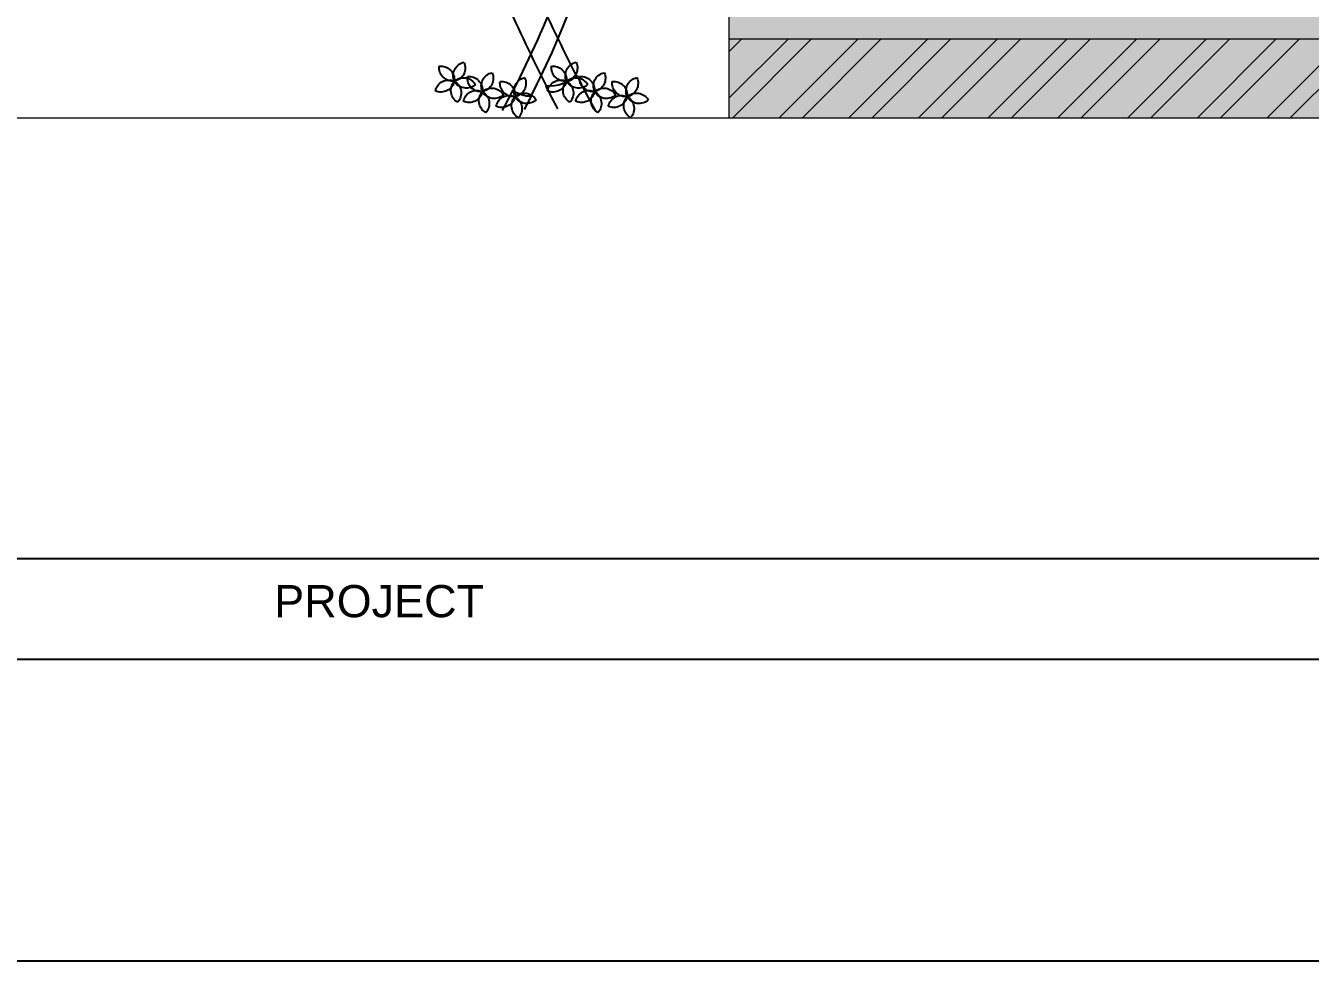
# Model space of a CAD drawing. Header units: inches. Extents: x 17 to 458, y 103 to 566.
# Drawn here: x 378.35 to 398.91, y 217.43 to 232.41 of the extents above; entities that cross this region are included whole.
import ezdxf

# ---------------------------------------------------------------- set-up
doc = ezdxf.new("R2010")
doc.units = ezdxf.units.IN
doc.header["$MEASUREMENT"] = 0
for name, color, linetype in [('PLANT', 100, 'Continuous'), ('TILE', 12, 'Continuous'), ('TREE', 94, 'Continuous')]:
    doc.layers.add(name, color=color, linetype=linetype)
doc.styles.get("Standard").update_dxf_attribs({"font": 'arial.ttf'})

# ---------------------------------------------------------------- blocks, each defined once
blk = doc.blocks.new('PLANT7')
at = {"linetype": 'ByBlock'}
for centre, start, end in [((1.101, -0.245), 155.6352, 258.3304), ((0.886, -0.355), 335.6352, 78.3304), ((1.496, -0.099), 155.6352, 258.3304), ((1.282, -0.208), 335.6352, 78.3304), ((1.649, -0.266), 83.6352, 186.3304), ((1.479, -0.096), 263.6352, 6.3304), ((0.641, -0.316), 155.6352, 258.3304), ((0.427, -0.425), 335.6352, 78.3304), ((0.793, -0.483), 83.6352, 186.3304), ((0.623, -0.313), 263.6352, 6.3304), ((1.253, -0.413), 83.6352, 186.3304), ((1.083, -0.243), 263.6352, 6.3304), ((1.328, -0.429), 47.6352, 150.3304), ((1.29, -0.192), 227.6352, 330.3304), ((1.553, -0.454), 119.6352, 222.3304), ((1.315, -0.417), 299.6352, 42.3304), ((1.537, -0.462), 11.6352, 114.3304), ((1.646, -0.248), 191.6352, 294.3304), ((0.472, -0.646), 47.6352, 150.3304), ((0.435, -0.409), 227.6352, 330.3304), ((0.697, -0.671), 119.6352, 222.3304), ((0.46, -0.634), 299.6352, 42.3304), ((0.681, -0.679), 11.6352, 114.3304), ((0.791, -0.465), 191.6352, 294.3304), ((0.932, -0.576), 47.6352, 150.3304), ((0.895, -0.339), 227.6352, 330.3304), ((1.157, -0.601), 119.6352, 222.3304), ((0.919, -0.563), 299.6352, 42.3304), ((1.141, -0.609), 11.6352, 114.3304), ((1.25, -0.395), 191.6352, 294.3304)]:
    blk.add_arc(centre, 0.192, start, end, dxfattribs=at)
blk = doc.blocks.new('A$C6227582D')
at = {"layer": 'TREE'}
for centre, radius, start, end in [((-12.2688, 7.4363), 15.7595, 333.14602, 338.42306), ((-7.8044, 5.306), 11.0516, 332.70787, 340.16714), ((10.5249, 4.3869), 9.2494, 201.57694, 206.85398), ((7.9047, 3.1366), 6.4862, 199.83286, 207.29213), ((-12.2425, 7.4746), 15.7483, 331.88929, 332.98285), ((2.0097, 0.5801), 0.3416, 229.36424, 272.19107), ((-7.8048, 5.2693), 11.0403, 331.88929, 332.8926), ((2.1448, 0.3629), 0.2005, 267.80893, 310.63576), ((10.5095, 4.4093), 9.2428, 207.01715, 208.11071), ((7.905, 3.115), 6.4796, 207.1074, 208.11071)]:
    blk.add_arc(centre, radius, start, end, dxfattribs=at)
at = {"layer": 'PLANT', "xscale": 0.5400000000000001, "yscale": 0.5400000000000001, "zscale": 0.5400000000000001}
for p in [(1.0806, 0.4325), (1.9339, 0.4325)]:
    blk.add_blockref('PLANT7', p, dxfattribs=at)
blk = doc.blocks.new('A$C0C57033E')
at = {"layer": 'PLANT'}
blk.add_blockref('A$C6227582D', (0, 0), dxfattribs=at)
blk = doc.blocks.new('A$C43726D92')
at = {"layer": 'PLANT', "xscale": -1}
blk.add_blockref('A$C0C57033E', (5.664, 0), dxfattribs=at)

msp = doc.modelspace()

# ---------------------------------------------------------------- hatches: boundary and pattern name
at = {"lineweight": 0, "true_color": 0xfeeab9}
h = msp.add_hatch(color=254, dxfattribs=at)
h.dxf.hatch_style = 1
h.paths.add_polyline_path([(440.11405, 249.6621), (389.60976, 249.6621), (389.60976, 241.24472), (440.11405, 241.24472)])
h.paths.add_polyline_path([(394.87062, 249.24123), (396.97497, 249.24123), (396.97497, 241.66559), (394.87062, 241.66559)], flags=16)
h.paths.add_polyline_path([(394.97584, 249.13602), (396.86975, 249.13602), (396.86975, 241.77081), (394.97584, 241.77081)], flags=0)
h.paths.add_polyline_path([(403.288, 249.24123), (405.39235, 249.24123), (405.39235, 241.66559), (403.288, 241.66559)], flags=16)
h.paths.add_polyline_path([(403.39322, 249.13602), (405.28713, 249.13602), (405.28713, 241.77081), (403.39322, 241.77081)], flags=0)
h.paths.add_polyline_path([(411.70539, 249.24123), (413.80973, 249.24123), (413.80973, 241.66559), (411.70539, 241.66559)], flags=16)
h.paths.add_polyline_path([(411.8106, 249.13602), (413.70451, 249.13602), (413.70451, 241.77081), (411.8106, 241.77081)], flags=0)
h.paths.add_polyline_path([(420.12277, 249.24123), (422.22711, 249.24123), (422.22711, 241.66559), (420.12277, 241.66559)], flags=16)
h.paths.add_polyline_path([(420.22799, 249.13602), (422.1219, 249.13602), (422.1219, 241.77081), (420.22799, 241.77081)], flags=0)
h.paths.add_polyline_path([(428.54015, 249.24123), (430.6445, 249.24123), (430.6445, 241.66559), (428.54015, 241.66559)], flags=16)
h.paths.add_polyline_path([(428.64537, 249.13602), (430.53928, 249.13602), (430.53928, 241.77081), (428.64537, 241.77081)], flags=0)
h.paths.add_polyline_path([(436.95753, 249.24123), (439.06188, 249.24123), (439.06188, 241.66559), (436.95753, 241.66559)], flags=16)
h.paths.add_polyline_path([(437.06275, 249.13602), (438.95666, 249.13602), (438.95666, 241.77081), (437.06275, 241.77081)], flags=0)
h.paths.add_polyline_path([(440.11405, 240.61342), (389.60976, 240.61342), (389.60976, 232.19603), (440.11405, 232.19603)])
h.paths.add_polyline_path([(394.87062, 240.19255), (396.97497, 240.19255), (396.97497, 232.6169), (394.87062, 232.6169)], flags=16)
h.paths.add_polyline_path([(394.97584, 240.08733), (396.86975, 240.08733), (396.86975, 232.72212), (394.97584, 232.72212)], flags=0)
h.paths.add_polyline_path([(403.288, 240.19255), (405.39235, 240.19255), (405.39235, 232.6169), (403.288, 232.6169)], flags=16)
h.paths.add_polyline_path([(403.39322, 240.08733), (405.28713, 240.08733), (405.28713, 232.72212), (403.39322, 232.72212)], flags=0)
h.paths.add_polyline_path([(411.70539, 240.19255), (413.80973, 240.19255), (413.80973, 232.6169), (411.70539, 232.6169)], flags=16)
h.paths.add_polyline_path([(411.8106, 240.08733), (413.70451, 240.08733), (413.70451, 232.72212), (411.8106, 232.72212)], flags=0)
h.paths.add_polyline_path([(420.12277, 240.19255), (422.22711, 240.19255), (422.22711, 232.6169), (420.12277, 232.6169)], flags=16)
h.paths.add_polyline_path([(420.22799, 240.08733), (422.1219, 240.08733), (422.1219, 232.72212), (420.22799, 232.72212)], flags=0)
h.paths.add_polyline_path([(428.54015, 240.19255), (430.6445, 240.19255), (430.6445, 232.6169), (428.54015, 232.6169)], flags=16)
h.paths.add_polyline_path([(428.64537, 240.08733), (430.53928, 240.08733), (430.53928, 232.72212), (428.64537, 232.72212)], flags=0)
h.paths.add_polyline_path([(436.95753, 240.19255), (439.06188, 240.19255), (439.06188, 232.6169), (436.95753, 232.6169)], flags=16)
h.paths.add_polyline_path([(437.06275, 240.08733), (438.95666, 240.08733), (438.95666, 232.72212), (437.06275, 232.72212)], flags=0)
h.paths.add_polyline_path([(456.94882, 249.6621), (440.11405, 249.6621), (440.11405, 241.24472), (456.94882, 241.24472)])
h.paths.add_polyline_path([(442.95492, 241.66559), (440.85057, 241.66559), (440.85057, 249.24123), (442.95492, 249.24123)], flags=16)
h.paths.add_polyline_path([(442.8497, 241.77081), (440.95579, 241.77081), (440.95579, 249.13602), (442.8497, 249.13602)], flags=0)
h.paths.add_polyline_path([(456.94882, 240.61342), (440.11405, 240.61342), (440.11405, 232.19603), (440.95579, 232.19603), (440.95579, 236.8256), (443.06014, 236.8256), (445.16448, 236.8256), (445.16448, 232.19603), (456.94882, 232.19603)])
at = {"lineweight": 0, "true_color": 0xf8d731}
h = msp.add_hatch(dxfattribs=at)
h.set_pattern_fill('ANSI32', color=40, scale=2.104346)
h.set_pattern_definition([(45, (60.07, 198.5654), (-0.5579989, 0.5579989), []), (45, (60.442, 198.5654), (-0.5579989, 0.5579989), [])])
h.paths.add_polyline_path([(456.94882, 241.24472), (389.60976, 241.24472), (389.60976, 240.61342), (456.94882, 240.61342)])
h.paths.add_polyline_path([(438.43058, 231.24908), (439.06188, 231.24908), (439.06188, 231.56473), (439.69318, 231.56473), (439.69318, 231.88038), (440.32449, 231.88038), (440.32449, 232.19603), (389.60976, 232.19603), (389.60976, 230.93343), (438.43058, 230.93343)])
h.paths.add_polyline_path([(456.94882, 232.19603), (445.79579, 232.19603), (445.79579, 231.88038), (446.42709, 231.88038), (446.42709, 231.56473), (447.05839, 231.56473), (447.05839, 231.24908), (447.6897, 231.24908), (447.6897, 230.93343), (456.94882, 230.93343)])
at = {"lineweight": 0, "true_color": 0xcd6928}
h = msp.add_hatch(color=32, dxfattribs=at)
h.dxf.hatch_style = 1
h.paths.add_polyline_path([(439.69318, 231.88038), (440.32449, 231.88038), (440.32449, 232.19603), (389.60976, 232.19603), (389.60976, 230.93343), (438.43058, 230.93343), (438.43058, 231.24908), (439.06188, 231.24908), (439.06188, 231.56473), (439.69318, 231.56473)])
h.paths.add_polyline_path([(456.94882, 232.19603), (445.79579, 232.19603), (445.79579, 231.88038), (446.42709, 231.88038), (446.42709, 231.56473), (447.05839, 231.56473), (447.05839, 231.24908), (447.6897, 231.24908), (447.6897, 230.93343), (456.94882, 230.93343)])

# ---------------------------------------------------------------- linework, layer by layer
at = {"lineweight": 0}
msp.add_line((389.60976, 230.93343), (389.60976, 249.6621), dxfattribs=at)
at = {"color": 6, "lineweight": 0}
for p, q in [((389.60976, 232.19603), (456.94882, 232.19603)), ((303.05907, 230.93343), (458.09613, 230.93343))]:
    msp.add_line(p, q, dxfattribs=at)
at = {"color": 240, "true_color": 0xed1f24}
for p, q in [((458.09613, 223.8679), (303.05907, 223.8679)), ((458.09613, 222.25741), (309.53281, 222.25741)), ((458.09613, 217.42592), (303.05907, 217.42592)), ((458.09613, 217.42592), (303.05907, 217.42592))]:
    msp.add_line(p, q, dxfattribs=at)

# ---------------------------------------------------------------- block references
at = {"layer": 'TILE', "lineweight": 0, "xscale": 2.104345709081144, "yscale": 2.104345709081144, "zscale": 2.104345709081144}
msp.add_blockref('A$C43726D92', (379.01562, 230.93343), dxfattribs=at)

# ---------------------------------------------------------------- texts
at = {"color": 18, "true_color": 0x000000}
msp.add_text('PROJECT', height=0.515359, dxfattribs=at).set_placement((382.32444, 222.93503))

doc.saveas('drawing.dxf')
